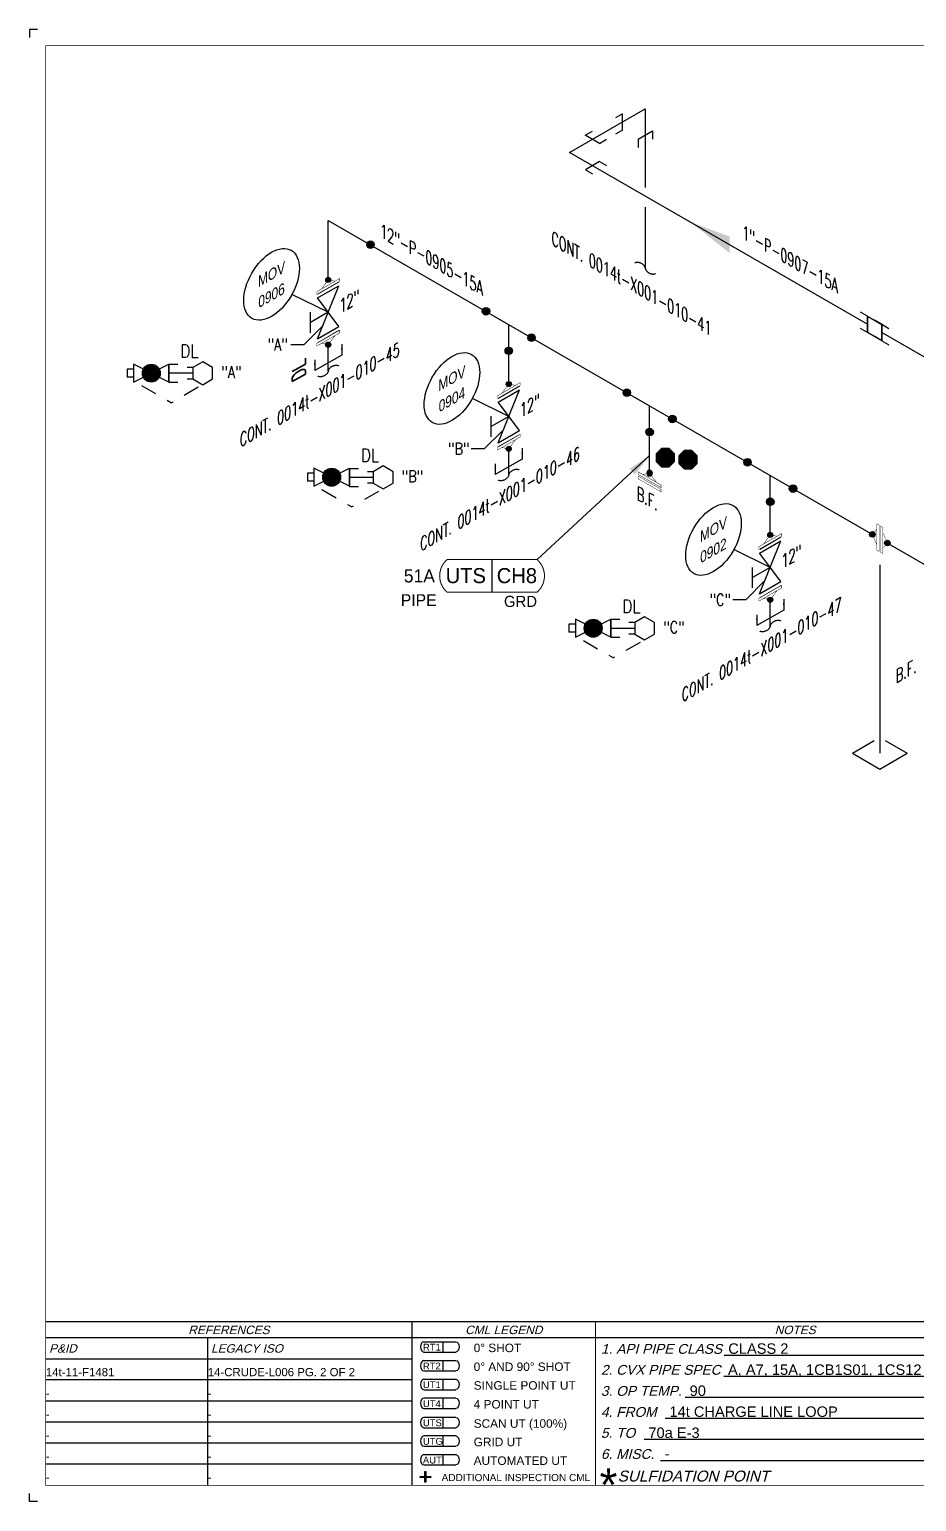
# Model space of a CAD drawing. Header units: inches. Extents: x 0 to 17.2, y 0 to 11.2.
# Drawn here: x 0 to 6.78, y 0 to 11.25 of the extents above; entities that cross this region are included whole.
import ezdxf
from ezdxf.enums import TextEntityAlignment as Align

# ---------------------------------------------------------------- set-up
doc = ezdxf.new("R2010")
doc.units = ezdxf.units.IN
doc.header["$MEASUREMENT"] = 0
doc.linetypes.add('HIDDEN2', pattern=[0.1875, 0.125, -0.0625])
for name, color, linetype in [('3', 1, 'Continuous'), ('BORDER', 3, 'Continuous'), ('BORDERTEXT', 7, 'Continuous'), ('COMP', 1, 'Continuous'), ('Continuation', 7, 'Continuous'), ('DL', 20, 'Continuous'), ('FITTINGS', 4, 'Continuous'), ('FLOW', 1, 'Continuous'), ('PART_PCML', 7, 'Continuous'), ('PART_SelectedCML_UT', 132, 'Continuous'), ('PIPE-ANNO', 150, 'HIDDEN2'), ('TEXT', 7, 'Continuous'), ('UNAS.PIPE', 251, 'Continuous'), ('WELD POINTS', 41, 'Continuous'), ('Welds', 7, 'Continuous')]:
    doc.layers.add(name, color=color, linetype=linetype)
doc.layers.add('PIPE', color=7, linetype='Continuous', lineweight=30)
doc.styles.add('CMLPAS', font='')
doc.styles.add('FEASStandard', font='arial.ttf')
doc.styles.add('ISO00', font='romand.shx', dxfattribs={"width": 0.85, "height": 0.05})
doc.styles.add('ISO30', font='simplex.shx', dxfattribs={"width": 0.85, "oblique": 30, "height": 0.075})
doc.styles.add('PART_Standard', font='romans', dxfattribs={"width": 0.8, "height": 0.09})
doc.styles.add('Richmond', font='arial.ttf')
doc.styles.add('SIMPLEX', font='ROMANS')
doc.styles.get("Standard").update_dxf_attribs({"font": 'arial.ttf'})
doc.styles.get('CMLPAS').set_extended_font_data('Cordia New')
doc.dimstyles.new('Richmond', dxfattribs={"dimtxt": 0.18, "dimasz": 0.18, "dimexe": 0.18, "dimexo": 0.0625, "dimgap": 0.09, "dimtad": 0, "dimtih": 1, "dimtoh": 1, "dimdec": 4, "dimzin": 0, "dimdsep": 46, "dimtxsty": 'Richmond', "dimcen": 0.09, "dimadec": 0, "dimazin": 0, "dimtfac": 1, "dimtdec": 4, "dimtofl": 0, "dimtmove": 0, "dimatfit": 3, "dimfxl": 1, "dimtolj": 1, "dimtzin": 0, "dimarcsym": 0})
doc.dimstyles.get("Standard").update_dxf_attribs({"dimtxt": 0.18, "dimasz": 0.18, "dimexe": 0.18, "dimexo": 0.0625, "dimgap": 0.09, "dimtad": 0, "dimtih": 1, "dimtoh": 1, "dimdec": 4, "dimzin": 0, "dimdsep": 46, "dimtxsty": 'Standard', "dimcen": 0.09, "dimadec": 0, "dimazin": 0, "dimtfac": 1, "dimtdec": 4, "dimtofl": 0, "dimtmove": 0, "dimatfit": 3, "dimfxl": 1, "dimtolj": 1, "dimtzin": 0, "dimarcsym": 0})

# ---------------------------------------------------------------- blocks, each defined once
blk = doc.blocks.new('Border')
h = blk.add_hatch(color=256)
h.dxf.hatch_style = 1
h.paths.add_polyline_path([(3.147, 0.317), (3.11, 0.317), (3.11, 0.31), (3.147, 0.31), (3.147, 0.273), (3.154, 0.273), (3.154, 0.31), (3.191, 0.31), (3.191, 0.317), (3.154, 0.317), (3.154, 0.354), (3.147, 0.354)])
blk.add_line((5.432, 1.244), (7.435, 1.244))
for points in [[(5.43, 1.083), (7.435, 1.083)], [(5.136, 0.922), (7.435, 0.922)], [(4.982, 0.762), (7.435, 0.762)], [(4.822, 0.601), (7.435, 0.601)], [(3.147, 0.317), (3.147, 0.354), (3.154, 0.354), (3.154, 0.317)], [(4.947, 0.44), (7.435, 0.44)], [(3.147, 0.31), (3.11, 0.31), (3.11, 0.317), (3.147, 0.317)], [(3.154, 0.31), (3.154, 0.273), (3.147, 0.273), (3.147, 0.31)], [(3.154, 0.317), (3.191, 0.317), (3.191, 0.31), (3.154, 0.31)]]:
    blk.add_lwpolyline(points)
at = {"layer": 'BORDER'}
for p, q in [((7.5, 1.375), (0.25, 1.375)), ((1.487, 0.25), (1.487, 1.375)), ((1.487, 1.214), (0.25, 1.214)), ((3.048, 1.214), (1.487, 1.214)), ((1.487, 1.054), (0.25, 1.054)), ((3.048, 1.054), (1.487, 1.054)), ((1.487, 0.893), (0.25, 0.893)), ((3.048, 0.893), (1.487, 0.893)), ((1.487, 0.732), (0.25, 0.732)), ((3.048, 0.732), (1.487, 0.732)), ((1.487, 0.571), (0.25, 0.571)), ((3.048, 0.571), (1.487, 0.571)), ((1.487, 0.411), (0.25, 0.411)), ((3.048, 0.411), (1.487, 0.411))]:
    blk.add_line(p, q, dxfattribs=at)
at = {"layer": 'BORDER', "const_width": 0.005}
blk.add_lwpolyline([(0.25, 0.25), (17.25, 0.25), (17.25, 11.25), (0.25, 11.25)], close=True, dxfattribs=at)
at = {"layer": 'BORDER', "const_width": 0.00833}
for points in [[(17.25, 1.5), (0.25, 1.5)], [(3.048, 0.25), (3.048, 1.5)], [(4.45, 0.25), (4.45, 1.5)]]:
    blk.add_lwpolyline(points, dxfattribs=at)
at = {"layer": 'BORDERTEXT', "color": 7, "linetype": 'Continuous'}
for p, q in [((3.137, 1.346), (3.383, 1.346)), ((3.137, 1.267), (3.383, 1.267)), ((3.137, 1.202), (3.383, 1.202)), ((3.137, 1.123), (3.383, 1.123))]:
    blk.add_line(p, q, dxfattribs=at)
at = {"layer": 'BORDERTEXT'}
for p, q in [((3.283, 1.346), (3.283, 1.267)), ((3.283, 1.202), (3.283, 1.123)), ((3.283, 1.059), (3.283, 0.98)), ((3.283, 1.059), (3.283, 0.98)), ((3.283, 0.915), (3.283, 0.836)), ((3.283, 0.915), (3.283, 0.836)), ((3.283, 0.768), (3.283, 0.689)), ((3.283, 0.768), (3.283, 0.689)), ((3.283, 0.626), (3.283, 0.548)), ((3.283, 0.626), (3.283, 0.548)), ((3.283, 0.483), (3.283, 0.405)), ((3.283, 0.483), (3.283, 0.405))]:
    blk.add_line(p, q, dxfattribs=at)
at = {"layer": 'BORDERTEXT', "color": 7}
for p, q in [((3.383, 1.059), (3.137, 1.059)), ((3.137, 0.98), (3.383, 0.98)), ((3.383, 0.915), (3.137, 0.915)), ((3.137, 0.836), (3.383, 0.836)), ((3.383, 0.768), (3.137, 0.768)), ((3.137, 0.689), (3.383, 0.689)), ((3.383, 0.626), (3.137, 0.626)), ((3.137, 0.548), (3.383, 0.548)), ((3.383, 0.483), (3.137, 0.483)), ((3.137, 0.405), (3.383, 0.405))]:
    blk.add_line(p, q, dxfattribs=at)
at = {"layer": 'BORDERTEXT'}
for centre in [(3.137, 1.307), (3.137, 1.163), (3.137, 1.02), (3.137, 0.876), (3.137, 0.729), (3.137, 0.587), (3.137, 0.444)]:
    blk.add_ellipse(centre, major_axis=(0, -0.0394), ratio=0.624439, start_param=3.141593, end_param=6.283185, dxfattribs=at)
at = {"layer": 'BORDERTEXT', "extrusion": (0, 0, -1)}
for centre in [(3.383, 1.307), (3.383, 1.163), (3.383, 1.02), (3.383, 0.876), (3.383, 0.729), (3.383, 0.587), (3.383, 0.444)]:
    blk.add_ellipse(centre, major_axis=(0, -0.0394), ratio=0.624439, start_param=3.141593, end_param=6.283185, dxfattribs=at)
at = {"layer": 'BORDERTEXT', "style": 'FEASStandard', "oblique": 15}
for s, p in [('REFERENCES', (1.649, 1.437)), ('CML LEGEND', (3.749, 1.437)), ('NOTES', (5.975, 1.437))]:
    blk.add_text(s, height=0.065, dxfattribs=at).set_placement(p, align=Align.MIDDLE)
for s, p in [('P&ID', (0.275, 1.295)), ('LEGACY ISO', (1.512, 1.295))]:
    blk.add_text(s, height=0.065, dxfattribs=at).set_placement(p, align=Align.MIDDLE_LEFT)
at = {"layer": 'BORDERTEXT', "style": 'FEASStandard'}
for s, height, p in [('RT1', 0.0518, (3.131, 1.279)), ('0%%D SHOT', 0.0648, (3.519, 1.267)), ('RT2', 0.0518, (3.131, 1.135)), ('0%%D AND 90%%D SHOT', 0.0648, (3.519, 1.123)), ('UT1', 0.0518, (3.131, 0.992)), ('SINGLE POINT UT', 0.0648, (3.519, 0.98)), ('4 POINT UT', 0.0648, (3.519, 0.836)), ('UT4', 0.0518, (3.131, 0.847)), ('UTS', 0.0518, (3.131, 0.701)), ('SCAN UT (100%%%)', 0.0648, (3.519, 0.689)), ('UTG', 0.0518, (3.131, 0.559)), ('GRID UT', 0.0648, (3.519, 0.548)), ('AUT', 0.0518, (3.131, 0.416)), ('AUTOMATED UT', 0.0648, (3.519, 0.405)), ('ADDITIONAL INSPECTION CML', 0.055, (3.274, 0.281))]:
    blk.add_text(s, height=height, dxfattribs=at).set_placement(p)
at = {"layer": 'BORDERTEXT', "style": 'FEASStandard', "oblique": 15}
for s, height, p in [('1. API PIPE CLASS', 0.075, (4.491, 1.254)), ('2. CVX PIPE SPEC', 0.075, (4.491, 1.094)), ('3. OP TEMP.', 0.075, (4.491, 0.933)), ('4. FROM ', 0.075, (4.491, 0.772)), ('5. TO ', 0.075, (4.491, 0.612)), ('6. MISC. ', 0.075, (4.491, 0.451)), ('SULFIDATION POINT', 0.08333, (4.619, 0.278))]:
    blk.add_text(s, height=height, dxfattribs=at).set_placement(p)
at = {"layer": 'BORDERTEXT', "insert": (4.481, 0.378), "char_height": 0.25, "attachment_point": 1, "style": 'FEASStandard'}
blk.add_mtext('*', dxfattribs=at)
blk = doc.blocks.new('BORDER TEXT')
at = {"layer": 'BORDERTEXT'}
for tag, p, height, style in [('API_PIPE_CLASS', (5.464, 1.254), 0.08, 'Richmond'), ('MATERIAL1', (12.263, 1.211), 0.08, 'Richmond'), ('P&ID_#1', (0.25, 1.083), 0.0625, 'FEASStandard'), ('LINE_#1', (1.487, 1.083), 0.0625, 'FEASStandard'), ('CVX_PIPE_SPEC', (5.462, 1.093), 0.08, 'Richmond'), ('OP_TEMP', (5.169, 0.932), 0.08, 'Richmond'), ('MATERIAL2', (12.263, 1.04), 0.08, 'Richmond'), ('P&ID_#2', (0.25, 0.922), 0.0625, 'FEASStandard'), ('LINE_#2', (1.487, 0.922), 0.0625, 'FEASStandard'), ('MATERIAL3', (12.263, 0.868), 0.08, 'Richmond'), ('P&ID_#3', (0.25, 0.762), 0.0625, 'FEASStandard'), ('LINE_#3', (1.487, 0.762), 0.0625, 'FEASStandard'), ('FROM', (5.015, 0.772), 0.08, 'Richmond'), ('TO', (4.854, 0.611), 0.08, 'Richmond'), ('MATERIAL4', (12.263, 0.696), 0.08, 'Richmond'), ('P&ID_#4', (0.25, 0.601), 0.0625, 'FEASStandard'), ('LINE_#4', (1.487, 0.601), 0.0625, 'FEASStandard'), ('MATERIAL5', (12.263, 0.525), 0.08, 'Richmond'), ('P&ID_#5', (0.25, 0.44), 0.0625, 'FEASStandard'), ('LINE_#5', (1.487, 0.44), 0.0625, 'FEASStandard'), ('MISC', (4.979, 0.451), 0.08, 'Richmond'), ('INSULATION', (12.928, 0.414), 0.0625, 'FEASStandard'), ('P&ID_#6', (0.25, 0.28), 0.0625, 'FEASStandard'), ('LINE_#6', (1.487, 0.28), 0.0625, 'FEASStandard'), ('PWHT', (12.928, 0.281), 0.0625, 'FEASStandard')]:
    blk.add_attdef(tag, p, '', height=height, dxfattribs=dict(at, style=style))
at = {"layer": 'BORDERTEXT', "style": 'FEASStandard'}
for tag, p in [('DR.BY', (11.075, 0.562)), ('DR.BY_DATE', (11.95, 0.562)), ('CHK_BY', (11.075, 0.354)), ('CHK._BY_DATE', (11.95, 0.354))]:
    blk.add_attdef(tag, text='', height=0.1, dxfattribs=at).set_placement(p, align=Align.MIDDLE_CENTER)
at = {"layer": 'BORDERTEXT', "style": 'PART_Standard', "width": 0.8}
for tag, p in [('PLANT_NUMBER', (13.938, 0.384)), ('SYSTEM_NUMBER', (14.812, 0.384)), ('CIRCUIT_NUMBER', (15.688, 0.384)), ('SHEET_NUMBER', (16.5, 0.384)), ('REVISION', (17.062, 0.384))]:
    blk.add_attdef(tag, text='', height=0.15, dxfattribs=at).set_placement(p, align=Align.MIDDLE_CENTER)
blk = doc.blocks.new('3_VALVE_FLANGE_GATE_30')
at = {"color": 0, "linetype": 'ByBlock', "lineweight": -2}
blk.add_wipeout([(-0.162, -0.187), (-0.135, -0.172), (0, 0), (0.135, -0.016), (0.162, 0), (0.162, 0.187), (0.135, 0.172), (0, 0), (-0.135, 0.016), (-0.162, 0)], dxfattribs=at)
for p, q in [((0.135, 0.172), (-0.135, -0.172)), ((0.068, 0.195), (-0.068, 0.117)), ((0, 0), (0, 0.156)), ((0.135, 0.172), (0.135, -0.016)), ((0.162, 0.187), (0.162, 0)), ((-0.162, 0), (-0.162, -0.187)), ((-0.135, 0.016), (-0.135, -0.172)), ((0.135, -0.016), (-0.135, 0.016))]:
    blk.add_line(p, q, dxfattribs=at)
blk = doc.blocks.new('AM9A04')
at = {"linetype": 'Continuous', "const_width": 0.01}
blk.add_lwpolyline([(0, -0.289), (0, 0.289), (-0.05, 0.318), (-0.05, -0.26)], close=True, dxfattribs=at)
at = {"const_width": 0.01}
blk.add_lwpolyline([(-0.05, -0.144), (-0.15, 0.087), (-0.05, 0.202)], dxfattribs=at)
blk = doc.blocks.new('A09')
at = {"layer": 'Welds'}
h = blk.add_hatch(color=256, dxfattribs=at)
h.dxf.hatch_style = 1
h.paths.add_polyline_path([(-0.03, 0, 1), (0.03, 0, 1)])
blk.add_circle((0, 0), 0.03, dxfattribs=at)
blk = doc.blocks.new('*U81')
blk.add_wipeout([(0.052, -0.03), (0.017, -0.07), (0.017, -0.11), (0, -0.1), (0, 0.1), (0.017, 0.09), (0.017, 0.05)]).dxf.layer = 'COMP'
at = {"layer": '3', "xscale": 0.65, "yscale": 0.65, "zscale": 0.65}
blk.add_blockref('A09', (0.052, -0.03), dxfattribs=at)
at = {"layer": 'COMP', "xscale": 0.3466300616258731, "yscale": 0.3466300616258731, "zscale": 0.3466300616258731, "rotation": 180}
blk.add_blockref('AM9A04', (0, 0), dxfattribs=at)
blk = doc.blocks.new('1_Text_30')
at = {"layer": 'TEXT', "style": 'PART_Standard', "oblique": 30, "width": 0.8}
blk.add_attdef('TEXT', (0, 0), '', height=0.09, rotation=30, dxfattribs=at)
blk = doc.blocks.new('2_WELD_SINGLE_00')
at = {"linetype": 'ByBlock', "lineweight": -2}
h = blk.add_hatch(color=0, dxfattribs=at)
edge = h.paths.add_edge_path()
edge.add_arc((0, 0), 0.0286, 0, 360)
at = {"color": 0, "linetype": 'ByBlock', "lineweight": -2}
blk.add_circle((0, 0), 0.0286, dxfattribs=at)
blk = doc.blocks.new('1_ID-BUBBLE_INSTRUMENT_30')
at = {"color": 0, "linetype": 'ByBlock', "lineweight": -2}
blk.add_ellipse((0, 0), major_axis=(-0.15, -0.26), ratio=0.57735, dxfattribs=at)
at = {"color": 0, "linetype": 'ByBlock', "lineweight": -2, "oblique": 30}
for tag, p in [('INST.TYPE', (-0.019, 0.067)), ('NUM', (-0.019, -0.094))]:
    blk.add_attdef(tag, text='', height=0.075, rotation=30, dxfattribs=at).set_placement(p, align=Align.MIDDLE_CENTER)
blk = doc.blocks.new('1_Text_330')
at = {"layer": 'TEXT', "style": 'PART_Standard', "oblique": 330, "width": 0.8}
blk.add_attdef('3/4"', (0, 0), '', height=0.09, rotation=330, dxfattribs=at)
blk = doc.blocks.new('2_SOCKET_SINGLE_00')
at = {"color": 0, "linetype": 'ByBlock', "lineweight": -2}
for p, q in [((0, -0.125), (0, 0.125)), ((0, 0.125), (0.125, 0.125)), ((0, -0.125), (0.125, -0.125))]:
    blk.add_line(p, q, dxfattribs=at)
blk = doc.blocks.new('1_Cont_0')
at = {"layer": 'Continuation', "style": 'PART_Standard', "width": 0.8}
blk.add_attdef('CONT', (0, 0), '', height=0.09, dxfattribs=at)
blk = doc.blocks.new('DL_00')
at = {"layer": 'DL', "style": 'ISO00', "width": 0.85}
blk.add_text('DL', height=0.1, dxfattribs=at).set_placement((0, 0))
blk = doc.blocks.new('1_BREAK-PIPE_PIPE_00')
at = {"color": 0, "linetype": 'ByBlock', "lineweight": -2}
for centre, major_axis in [((0.03, -0.092), (0, 0.101)), ((-0.03, 0.092), (0, -0.101))]:
    blk.add_ellipse(centre, major_axis=major_axis, ratio=0.711978, start_param=0.427466, end_param=3.141593, dxfattribs=at)
blk = doc.blocks.new('1_Tilde_30')
at = {"layer": 'PIPE-ANNO', "xscale": -0.5000000000000001, "yscale": 0.5000000000000001, "zscale": 0.5000000000000001, "rotation": 114.4010914305396}
blk.add_blockref('1_BREAK-PIPE_PIPE_00', (0, 0), dxfattribs=at)
blk = doc.blocks.new('1_Cont_30')
at = {"layer": 'Continuation', "style": 'PART_Standard', "oblique": 30, "width": 0.8}
blk.add_attdef('CONT', (0, 0), '', height=0.09, rotation=30, dxfattribs=at)
blk = doc.blocks.new('DL_Vert_330')
at = {"layer": 'DL', "style": 'ISO30', "oblique": 330, "width": 0.85}
blk.add_text('DL', height=0.1, rotation=90, dxfattribs=at).set_placement((0, 0))
blk = doc.blocks.new('*U111')
blk.add_wipeout([(-0.023, 0.113), (-0.023, 0.073), (-0.058, 0.033), (-0.023, -0.047), (-0.023, -0.087), (0.022, -0.113), (0.022, -0.073), (0.057, -0.033), (0.022, 0.047), (0.022, 0.087)])
at = {"linetype": 'Continuous', "const_width": 0.003}
blk.add_lwpolyline([(0.005, -0.103), (0.022, -0.113), (0.022, 0.087), (0.005, 0.097)], close=True, dxfattribs=at)
at = {"const_width": 0.003}
blk.add_lwpolyline([(0.022, 0.047), (0.057, -0.033), (0.022, -0.073)], dxfattribs=at)
at = {"xscale": 0.3466300616258731, "yscale": 0.3466300616258731, "zscale": 0.3466300616258731}
blk.add_blockref('AM9A04', (-0.006, 0.003), dxfattribs=at)
at = {"layer": 'Welds', "xscale": 0.7, "yscale": 0.7, "zscale": 0.7}
for p in [(-0.058, 0.033), (0.057, -0.033)]:
    blk.add_blockref('A09', p, dxfattribs=at)
blk = doc.blocks.new('Socket_30')
at = {"color": 0, "linetype": 'ByBlock', "lineweight": -2}
for p, q in [((0, 0.0313), (0.0271, 0.0469)), ((0, 0.0313), (0, -0.0313)), ((0, -0.0313), (0.0271, -0.0156))]:
    blk.add_line(p, q, dxfattribs=at)
blk = doc.blocks.new('2_COUPLING_SOCKET_PIPE_30')
at = {"color": 0, "linetype": 'ByBlock', "lineweight": -2}
blk.add_wipeout([(-0.054, 0.031), (-0.054, -0.094), (0.054, -0.031), (0.054, 0.094)], dxfattribs=at)
for p, q in [((0.054, 0.094), (-0.054, 0.031)), ((-0.054, 0.031), (-0.054, -0.094)), ((0.054, -0.031), (0.054, 0.094)), ((-0.054, -0.094), (0.054, -0.031))]:
    blk.add_line(p, q, dxfattribs=at)
at = {"color": 0, "linetype": 'ByBlock', "lineweight": -2, "zscale": 2}
for p, xscale, yscale in [((0.054, 0.031), 2, 2), ((-0.054, -0.031), -2, -2), ((-0.054, -0.031), 2, 2)]:
    blk.add_blockref('Socket_30', p, dxfattribs=dict(at, xscale=xscale, yscale=yscale))
blk = doc.blocks.new('2_ELBOW_SOCKET_330')
at = {"color": 0, "linetype": 'ByBlock', "lineweight": -2}
for p, q in [((0.174, -0.163), (0.174, -0.038)), ((0.174, -0.038), (0.228, -0.069)), ((0.054, -0.232), (-0.054, -0.17)), ((-0.054, -0.17), (-0.054, -0.232)), ((0.174, -0.163), (0.228, -0.194)), ((0.054, -0.232), (0.054, -0.295))]:
    blk.add_line(p, q, dxfattribs=at)
blk = doc.blocks.new('1_ARROW_FLOW_30')
at = {"color": 0, "linetype": 'ByBlock'}
blk.add_solid([(-0.15, -0.15), (0.15, 0.087), (-0.15, -0.023)], dxfattribs=at)
blk = doc.blocks.new('1_Cont_330')
at = {"layer": 'Continuation', "style": 'PART_Standard', "oblique": 330, "width": 0.8}
blk.add_attdef('CONT.', (0, 0), '', height=0.09, rotation=330, dxfattribs=at)
blk = doc.blocks.new('PART_PCML')
blk.add_hatch(color=0).paths.add_polyline_path([(-0.07, -0.029), (-0.029, -0.07), (0.029, -0.07), (0.07, -0.029), (0.07, 0.029), (0.029, 0.07), (-0.029, 0.07), (-0.07, 0.029)])
at = {"color": 7, "const_width": 0.009}
blk.add_lwpolyline([(-0.07, 0.029), (-0.029, 0.07), (0.029, 0.07), (0.07, 0.029), (0.07, -0.029), (0.029, -0.07), (-0.029, -0.07), (-0.07, -0.029), (-0.07, 0.029), (-0.029, 0.07)], dxfattribs=at)
at = {"color": 18, "true_color": 0x000000}
blk.add_lwpolyline([(-0.029, 0.07), (-0.07, 0.029), (-0.07, -0.029), (-0.029, -0.07), (0.029, -0.07), (0.07, -0.029), (0.07, 0.029), (0.029, 0.07)], close=True, dxfattribs=at)
at = {"color": 7, "true_color": 0xffffff, "style": 'SIMPLEX', "width": 0.8, "flags": 1}
for tag, p in [('CIRCUIT', (-0.094, 0.089)), ('DM', (-0.053, -0.133)), ('TYPE', (-0.075, -0.204))]:
    blk.add_attdef(tag, p, '', height=0.0586, dxfattribs=at)
at = {"color": 7, "true_color": 0xffffff, "style": 'SIMPLEX', "width": 0.8}
blk.add_attdef('DMDISP', text='', height=0.0586, dxfattribs=at).set_placement((0, 0), align=Align.MIDDLE_CENTER)
blk = doc.blocks.new('CMLPAS')
at = {"const_width": 0.008}
blk.add_lwpolyline([(0.063, 0.125, 0.454441), (0.063, -0.125), (0.75, -0.125, 0.454441), (0.75, 0.125)], format="xyb", close=True, dxfattribs=at)
blk.add_lwpolyline([(0.406, -0.125), (0.406, 0.125)], dxfattribs=at)
at = {"style": 'CMLPAS', "flags": 1}
for tag, p in [('STATE', (0.75, 0.623)), ('DL', (0.75, 0.482)), ('CIRCUIT', (0.75, 0.341)), ('SUBSINTERVAL(MONTHS)', (-0.025, -0.335)), ('OLD_ID', (0.75, -0.337)), ('OLD_NDE', (0.75, -0.478)), ('OLD_ENTY', (0.741, -0.636)), ('SIZE', (0.747, -0.761)), ('SPEC', (0.747, -0.902)), ('JUSTIFY', (0.747, -1.043)), ('COMMENTS', (0.747, -1.185)), ('OLD_ASSET', (0.75, -1.326)), ('SCHED', (0.737, -1.469)), ('NOM_THICK', (0.752, -1.61)), ('CORR_ALLOW', (0.763, -1.745)), ('TML_STATUS', (0.772, -1.878)), ('FLOW_ORDER', (0.778, -2.13))]:
    blk.add_attdef(tag, text='', height=0.1, dxfattribs=at).set_placement(p, align=Align.MIDDLE_RIGHT)
at = {"style": 'CMLPAS'}
for tag, height, p in [('CHILD', 0.25, (0.75, 0.269)), ('###', 0.115, (0.75, 0.002)), ('ACCESS', 0.085, (0.75, -0.195))]:
    blk.add_attdef(tag, text='', height=height, dxfattribs=at).set_placement(p, align=Align.MIDDLE_RIGHT)
at = {"color": 152, "style": 'CMLPAS'}
for tag, height, p in [('SPECIAL', 0.085, (0.405, 0.19)), ('DM-TYPE', 0.1, (-0.03, 0)), ('COMP', 0.09, (-0.017, -0.185))]:
    blk.add_attdef(tag, text='', height=height, dxfattribs=at).set_placement(p, align=Align.MIDDLE_RIGHT)
at = {"style": 'CMLPAS'}
blk.add_attdef('NDE', text='', height=0.115, dxfattribs=at).set_placement((0.206, 0.002), align=Align.MIDDLE_CENTER)
blk = doc.blocks.new('*U104')
at = {"color": 20, "linetype": 'ByBlock', "ltscale": 0.7}
blk.add_line((0.103, 0.122), (-0.103, 0.003), dxfattribs=at)
for points in [[(0.103, 0.204), (0.103, 0.122)], [(-0.103, 0.086), (-0.103, 0.003)]]:
    blk.add_leader(points, dimstyle='Richmond', override={"dimasz": 0.04, "dimgap": 0.09, "dimtad": 0}, dxfattribs=at)

msp = doc.modelspace()

# ---------------------------------------------------------------- hatches: boundary and pattern name
at = {"layer": 'UNAS.PIPE'}
h = msp.add_hatch(color=256, dxfattribs=at)
h.dxf.hatch_style = 1
edge = h.paths.add_edge_path()
edge.add_arc((0.931, 8.623), 0.0685, 0, 360)
h = msp.add_hatch(color=256, dxfattribs=at)
h.dxf.hatch_style = 1
edge = h.paths.add_edge_path()
edge.add_arc((2.309, 7.828), 0.0685, 0, 360)
h = msp.add_hatch(color=256, dxfattribs=at)
h.dxf.hatch_style = 1
edge = h.paths.add_edge_path()
edge.add_arc((4.307, 6.674), 0.0685, 0, 360)

# ---------------------------------------------------------------- linework, layer by layer
for p, q in [((0, 11.25), (0, 11.188)), ((0.062, 11.25), (0, 11.25)), ((0, 0), (0, 0.062)), ((0.062, 0), (0, 0))]:
    msp.add_line(p, q)
at = {"layer": 'FITTINGS', "linetype": 'ByBlock', "lineweight": -2}
for p, q in [((6.497, 7.158), (6.497, 5.718)), ((6.288, 5.718), (6.455, 5.815)), ((6.538, 5.816), (6.707, 5.718)), ((6.288, 5.718), (6.497, 5.597)), ((6.497, 5.597), (6.707, 5.718))]:
    msp.add_line(p, q, dxfattribs=at)
at = {"layer": 'PIPE'}
for p, q in [((4.127, 10.31), (4.705, 10.644)), ((4.705, 10.644), (4.705, 10.444)), ((8.017, 8.065), (4.127, 10.31)), ((2.283, 9.276), (2.283, 9.791)), ((2.283, 9.791), (10.108, 5.274)), ((3.662, 8.54), (3.662, 8.995)), ((4.738, 7.859), (4.738, 8.374)), ((5.66, 7.327), (5.66, 7.842))]:
    msp.add_line(p, q, dxfattribs=at)
at = {"layer": 'PIPE-ANNO'}
for p, q in [((0.856, 8.529), (1.085, 8.397)), ((1.29, 8.515), (1.085, 8.397)), ((2.234, 7.733), (2.463, 7.601)), ((2.668, 7.719), (2.463, 7.601)), ((4.232, 6.58), (4.461, 6.448)), ((4.666, 6.566), (4.461, 6.448))]:
    msp.add_line(p, q, dxfattribs=at)
at = {"layer": 'UNAS.PIPE'}
for p, q in [((4.705, 10.444), (4.705, 10.043)), ((4.705, 9.893), (4.705, 9.425)), ((2.283, 9.089), (2.005, 9.225)), ((2.283, 8.64), (2.283, 9.276)), ((0.746, 8.655), (0.746, 8.593)), ((0.796, 8.655), (0.746, 8.655)), ((0.796, 8.593), (0.746, 8.593)), ((3.662, 7.845), (3.662, 8.48)), ((3.662, 8.293), (3.384, 8.429)), ((2.124, 7.859), (2.124, 7.797)), ((2.174, 7.859), (2.124, 7.859)), ((2.174, 7.797), (2.124, 7.797)), ((5.66, 6.691), (5.66, 7.327)), ((5.66, 7.139), (5.382, 7.276)), ((4.122, 6.705), (4.122, 6.643)), ((4.172, 6.705), (4.122, 6.705)), ((4.172, 6.643), (4.122, 6.643))]:
    msp.add_line(p, q, dxfattribs=at)
at = {"layer": 'UNAS.PIPE', "linetype": 'ByBlock'}
for p, q in [((0.796, 8.692), (0.796, 8.624)), ((0.796, 8.555), (1.066, 8.692)), ((1.066, 8.554), (0.796, 8.692)), ((1.066, 8.692), (1.066, 8.554)), ((0.796, 8.624), (0.796, 8.555)), ((2.174, 7.896), (2.174, 7.828)), ((2.174, 7.76), (2.445, 7.896)), ((2.445, 7.759), (2.174, 7.896)), ((2.445, 7.896), (2.445, 7.759)), ((2.174, 7.828), (2.174, 7.76)), ((4.172, 6.743), (4.172, 6.674)), ((4.172, 6.606), (4.443, 6.743)), ((4.443, 6.605), (4.172, 6.743)), ((4.172, 6.674), (4.172, 6.606)), ((4.443, 6.743), (4.443, 6.605))]:
    msp.add_line(p, q, dxfattribs=at)
at = {"layer": 'UNAS.PIPE', "linetype": 'Continuous'}
for p, q in [((1.324, 8.71), (1.248, 8.666)), ((1.248, 8.666), (1.248, 8.579)), ((1.399, 8.666), (1.324, 8.71)), ((1.399, 8.579), (1.399, 8.666)), ((1.248, 8.622), (1.066, 8.622)), ((1.248, 8.579), (1.324, 8.535)), ((1.324, 8.535), (1.399, 8.579)), ((2.702, 7.914), (2.626, 7.87)), ((2.778, 7.87), (2.702, 7.914)), ((2.626, 7.826), (2.445, 7.826)), ((2.626, 7.87), (2.626, 7.783)), ((2.626, 7.783), (2.702, 7.739)), ((2.702, 7.739), (2.778, 7.783)), ((2.778, 7.783), (2.778, 7.87)), ((4.7, 6.76), (4.624, 6.717)), ((4.776, 6.717), (4.7, 6.76)), ((4.624, 6.673), (4.443, 6.673)), ((4.624, 6.717), (4.624, 6.629)), ((4.776, 6.629), (4.776, 6.717)), ((4.624, 6.629), (4.7, 6.585)), ((4.7, 6.585), (4.776, 6.629))]:
    msp.add_line(p, q, dxfattribs=at)
at = {"layer": 'UNAS.PIPE'}
for centre in [(0.931, 8.623), (2.309, 7.828), (4.307, 6.674)]:
    msp.add_circle(centre, 0.0685, dxfattribs=at)

# ---------------------------------------------------------------- block references
msp.add_blockref('1_Cont_330', (3.988, 9.609)).add_auto_attribs({'CONT.': 'CONT. 0014t-X001-010-41'})
at = {"xscale": -1}
msp.add_blockref('1_Tilde_30', (4.705, 9.425), dxfattribs=at)
for name, p in [('DL_00', (1.153, 8.742)), ('1_Tilde_30', (2.283, 8.64)), ('DL_00', (2.532, 7.946)), ('1_Tilde_30', (3.662, 7.845)), ('DL_00', (4.53, 6.792)), ('1_Tilde_30', (5.66, 6.691))]:
    msp.add_blockref(name, p)
at = {"layer": 'BORDER'}
msp.add_blockref('Border', (-0.125, -0.125), dxfattribs=at)
at = {"layer": 'BORDERTEXT'}
ref = msp.add_blockref('BORDER TEXT', (-0.125, -0.125), dxfattribs=at)
ref.add_attrib('MISC', '-', (4.854, 0.326), dxfattribs={"height": 0.08, "style": 'Richmond'})
ref.add_attrib('TO', '70a E-3', (4.729, 0.486), dxfattribs={"height": 0.08, "style": 'Richmond'})
ref.add_attrib('FROM', '14t CHARGE LINE LOOP', (4.89, 0.647), dxfattribs={"height": 0.08, "style": 'Richmond'})
ref.add_attrib('OP_TEMP', '90', (5.044, 0.807), dxfattribs={"height": 0.08, "style": 'Richmond'})
ref.add_attrib('CVX_PIPE_SPEC', 'A, A7, 15A, 1CB1S01, 1CS12', (5.337, 0.968), dxfattribs={"height": 0.08, "style": 'Richmond'})
ref.add_attrib('API_PIPE_CLASS', 'CLASS 2', (5.339, 1.129), dxfattribs={"height": 0.08, "style": 'Richmond'})
ref.add_attrib('LINE_#6', '-', (1.362, 0.155), dxfattribs={"height": 0.0625, "style": 'FEASStandard'})
ref.add_attrib('LINE_#5', '-', (1.362, 0.315), dxfattribs={"height": 0.0625, "style": 'FEASStandard'})
ref.add_attrib('LINE_#4', '-', (1.362, 0.476), dxfattribs={"height": 0.0625, "style": 'FEASStandard'})
ref.add_attrib('LINE_#3', '-', (1.362, 0.637), dxfattribs={"height": 0.0625, "style": 'FEASStandard'})
ref.add_attrib('LINE_#2', '-', (1.362, 0.797), dxfattribs={"height": 0.0625, "style": 'FEASStandard'})
ref.add_attrib('LINE_#1', '14-CRUDE-L006 PG. 2 OF 2', (1.362, 0.958), dxfattribs={"height": 0.0625, "style": 'FEASStandard'})
ref.add_attrib('P&ID_#6', '-', (0.125, 0.155), dxfattribs={"height": 0.0625, "style": 'FEASStandard'})
ref.add_attrib('P&ID_#5', '-', (0.125, 0.315), dxfattribs={"height": 0.0625, "style": 'FEASStandard'})
ref.add_attrib('P&ID_#4', '-', (0.125, 0.476), dxfattribs={"height": 0.0625, "style": 'FEASStandard'})
ref.add_attrib('P&ID_#3', '-', (0.125, 0.637), dxfattribs={"height": 0.0625, "style": 'FEASStandard'})
ref.add_attrib('P&ID_#2', '-', (0.125, 0.797), dxfattribs={"height": 0.0625, "style": 'FEASStandard'})
ref.add_attrib('P&ID_#1', '14t-11-F1481', (0.125, 0.958), dxfattribs={"height": 0.0625, "style": 'FEASStandard'})
at = {"layer": 'Continuation'}
for p, values in [((1.819, 8.797), {'CONT': '"A"'}), ((1.466, 8.586), {'CONT': '"A"'}), ((3.198, 8.001), {'CONT': '"B"'}), ((2.844, 7.79), {'CONT': '"B"'}), ((5.196, 6.847), {'CONT': '"C"'}), ((4.842, 6.636), {'CONT': '"C"'})]:
    msp.add_blockref('1_Cont_0', p, dxfattribs=at).add_auto_attribs(values)
at = {"layer": 'DL'}
msp.add_blockref('DL_Vert_330', (2.108, 8.602), dxfattribs=at)
at = {"layer": 'FITTINGS', "xscale": -1}
msp.add_blockref('2_ELBOW_SOCKET_330', (4.705, 10.644), dxfattribs=at)
at = {"layer": 'FITTINGS', "rotation": 59.99999999999999}
msp.add_blockref('2_ELBOW_SOCKET_330', (4.127, 10.31), dxfattribs=at)
at = {"layer": 'FLOW', "xscale": -1}
msp.add_blockref('1_ARROW_FLOW_30', (5.201, 9.69), dxfattribs=at)
at = {"layer": 'PART_PCML', "color": 96}
msp.add_blockref('PART_PCML', (5.032, 7.963), dxfattribs=at).add_auto_attribs({'DMDISP': '51A'})
at = {"layer": 'PART_SelectedCML_UT'}
msp.add_blockref('CMLPAS', (3.128, 7.074), dxfattribs=at).add_auto_attribs({'###': 'CH8', 'NDE': 'UTS', 'DM-TYPE': '51A', 'COMP': 'PIPE', 'ACCESS': 'GRD'})
at = {"layer": 'TEXT'}
for name, p, values in [('1_Text_330', (2.68, 9.667), {'3/4"': '12"-P-0905-15A'}), ('1_Text_330', (5.446, 9.654), {'3/4"': '1"-P-0907-15A'}), ('1_Text_30', (6.62, 6.251), {'TEXT': 'B.F.'})]:
    msp.add_blockref(name, p, dxfattribs=at).add_auto_attribs(values)
at = {"layer": 'UNAS.PIPE'}
for p, xscale, yscale, zscale, rotation in [((1.066, 8.623), 0.5501303242518113, 0.5501303242518113, 0.5501303242518113, 0.004723955076409252), ((1.248, 8.622), 0.3495549157099916, 0.3495549157099916, 0.3495549157099916, 180), ((2.445, 7.827), 0.5501303242518113, 0.5501303242518113, 0.5501303242518113, 0.004723955076409252), ((2.626, 7.826), 0.3495549157099916, 0.3495549157099916, 0.3495549157099916, 180), ((4.443, 6.674), 0.5501303242518113, 0.5501303242518113, 0.5501303242518113, 0.004723955076409252), ((4.624, 6.673), 0.3495549157099916, 0.3495549157099916, 0.3495549157099916, 180)]:
    msp.add_blockref('2_SOCKET_SINGLE_00', p, dxfattribs=dict(at, xscale=xscale, yscale=yscale, zscale=zscale, rotation=rotation))
at = {"layer": 'WELD POINTS'}
for p, rotation in [((2.606, 9.605), 59.99999999999795), ((3.488, 9.096), 329.9999999999998), ((3.836, 8.895), 59.99999999999999), ((3.662, 8.794), 59.99999999999999), ((4.564, 8.474), 329.9999999999998), ((4.912, 8.273), 59.99999999999999), ((4.738, 8.173), 59.99999999999999), ((5.486, 7.942), 329.9999999999998), ((5.834, 7.741), 59.99999999999999), ((5.66, 7.641), 59.99999999999999)]:
    msp.add_blockref('2_WELD_SINGLE_00', p, dxfattribs=dict(at, rotation=rotation))

# ---------------------------------------------------------------- next in the draw order: block references
at = {"layer": 'COMP'}
msp.add_blockref('*U111', (6.498, 7.358), dxfattribs=at)
at = {"layer": 'FITTINGS', "xscale": -1}
msp.add_blockref('2_COUPLING_SOCKET_PIPE_30', (6.458, 8.965), dxfattribs=at)
at = {"layer": 'UNAS.PIPE', "yscale": -1, "rotation": 299.9999999999999}
for p in [(2.283, 9.089), (3.662, 8.293), (5.66, 7.139)]:
    msp.add_blockref('3_VALVE_FLANGE_GATE_30', p, dxfattribs=at)

# ---------------------------------------------------------------- next in the draw order: wipeouts: each hides what was drawn before it
msp.add_wipeout([(4.651, 7.869), (4.686, 7.849), (4.738, 7.859), (4.79, 7.789), (4.825, 7.769), (4.825, 7.716), (4.79, 7.736), (4.738, 7.766), (4.686, 7.796), (4.651, 7.816)]).dxf.layer = 'COMP'

# ---------------------------------------------------------------- next in the draw order: linework, layer by layer
at = {"layer": 'COMP', "linetype": 'Continuous', "const_width": 0.003}
msp.add_lwpolyline([(4.825, 7.736), (4.825, 7.716), (4.651, 7.816), (4.651, 7.836)], close=True, dxfattribs=at)

# ---------------------------------------------------------------- next in the draw order: block references
at = {"layer": 'COMP', "ltscale": 0.65, "rotation": 120.0000000000001}
for p in [(2.283, 9.276), (3.662, 8.48), (5.66, 7.327)]:
    msp.add_blockref('*U81', p, dxfattribs=at)
at = {"layer": 'COMP', "xscale": -0.3466300616258731, "yscale": 0.3466300616258731, "zscale": 0.3466300616258731, "rotation": 60.00000000000002}
msp.add_blockref('AM9A04', (4.738, 7.799), dxfattribs=at)
at = {"layer": 'PART_PCML', "color": 13}
msp.add_blockref('PART_PCML', (4.858, 7.977), dxfattribs=at).add_auto_attribs({'DMDISP': '85A'})
at = {"layer": 'TEXT'}
msp.add_blockref('1_Text_330', (4.641, 7.66), dxfattribs=at).add_auto_attribs({'3/4"': 'B.F.'})
at = {"layer": 'UNAS.PIPE'}
for p, values in [((1.85, 9.302), {'INST.TYPE': 'MOV', 'NUM': '0906'}), ((3.228, 8.506), {'INST.TYPE': 'MOV', 'NUM': '0904'}), ((5.226, 7.352), {'INST.TYPE': 'MOV', 'NUM': '0902'})]:
    msp.add_blockref('1_ID-BUBBLE_INSTRUMENT_30', p, dxfattribs=at).add_auto_attribs(values)
at = {"layer": 'Welds', "xscale": -0.7, "yscale": 0.7, "zscale": 0.7, "rotation": 60.00000000000002}
msp.add_blockref('A09', (4.738, 7.859), dxfattribs=at)

# ---------------------------------------------------------------- next in the draw order: leaders
at = {"layer": 'PART_SelectedCML_UT'}
msp.add_leader([(4.738, 7.993), (3.878, 7.199)], dimstyle='Standard', dxfattribs=at)

# ---------------------------------------------------------------- next in the draw order: wipeouts: each hides what was drawn before it
for points in [[(2.283, 8.841), (2.231, 8.851), (2.197, 8.831), (2.197, 8.851), (2.37, 8.951), (2.37, 8.931), (2.335, 8.911)], [(3.662, 8.045), (3.61, 8.055), (3.575, 8.035), (3.575, 8.055), (3.748, 8.155), (3.748, 8.135), (3.714, 8.115)], [(5.66, 6.892), (5.608, 6.902), (5.573, 6.882), (5.573, 6.902), (5.746, 7.002), (5.746, 6.982), (5.712, 6.962)]]:
    msp.add_wipeout(points).dxf.layer = 'UNAS.PIPE'

# ---------------------------------------------------------------- next in the draw order: hatches: boundary and pattern name
at = {"layer": 'UNAS.PIPE'}
h = msp.add_hatch(color=256, dxfattribs=at)
h.dxf.hatch_style = 1
h.paths.add_polyline_path([(2.303, 8.841, 1), (2.264, 8.841, 1)])
h = msp.add_hatch(color=256, dxfattribs=at)
h.dxf.hatch_style = 1
h.paths.add_polyline_path([(3.681, 8.045, 1), (3.642, 8.045, 1)])
h = msp.add_hatch(color=256, dxfattribs=at)
h.dxf.hatch_style = 1
h.paths.add_polyline_path([(5.679, 6.892, 1), (5.64, 6.892, 1)])

# ---------------------------------------------------------------- next in the draw order: linework, layer by layer
for points in [[(2.243, 8.987), (2.096, 8.841), (1.998, 8.841)], [(3.621, 8.191), (3.475, 8.045), (3.376, 8.045)], [(5.619, 7.038), (5.473, 6.891), (5.374, 6.891)]]:
    msp.add_lwpolyline(points, dxfattribs=at)
for centre in [(2.283, 8.841), (3.662, 8.045), (5.66, 6.892)]:
    msp.add_circle(centre, 0.0195, dxfattribs=at)

# ---------------------------------------------------------------- next in the draw order: block references
for p, values in [((1.607, 8.055), {'CONT': 'CONT. 0014t-X001-010-45'}), ((2.985, 7.259), {'CONT': 'CONT. 0014t-X001-010-46'}), ((4.983, 6.106), {'CONT': 'CONT. 0014t-X001-010-47'})]:
    msp.add_blockref('1_Cont_30', p).add_auto_attribs(values)
at = {"layer": 'DL'}
for p in [(2.283, 8.64), (3.662, 7.845), (5.66, 6.691)]:
    msp.add_blockref('*U104', p, dxfattribs=at)
at = {"layer": 'TEXT'}
ref = msp.add_blockref('1_Text_30', (2.369, 9.077), dxfattribs=at)
ref.add_attrib('TEXT', '12"', (2.369, 9.077), dxfattribs={"layer": 'UNAS.PIPE', "height": 0.09, "rotation": 30, "style": 'PART_Standard', "oblique": 30, "width": 0.8})
ref = msp.add_blockref('1_Text_30', (3.748, 8.281), dxfattribs=at)
ref.add_attrib('TEXT', '12"', (3.748, 8.281), dxfattribs={"layer": 'UNAS.PIPE', "height": 0.09, "rotation": 30, "style": 'PART_Standard', "oblique": 30, "width": 0.8})
ref = msp.add_blockref('1_Text_30', (5.746, 7.127), dxfattribs=at)
ref.add_attrib('TEXT', '12"', (5.746, 7.127), dxfattribs={"layer": 'UNAS.PIPE', "height": 0.09, "rotation": 30, "style": 'PART_Standard', "oblique": 30, "width": 0.8})
at = {"layer": 'UNAS.PIPE', "xscale": 0.3466300616258731, "yscale": 0.3466300616258731, "zscale": 0.3466300616258731, "rotation": 120.0000000000002}
for p in [(2.283, 8.901), (3.662, 8.105), (5.66, 6.952)]:
    msp.add_blockref('AM9A04', p, dxfattribs=at)

doc.saveas('drawing.dxf')
